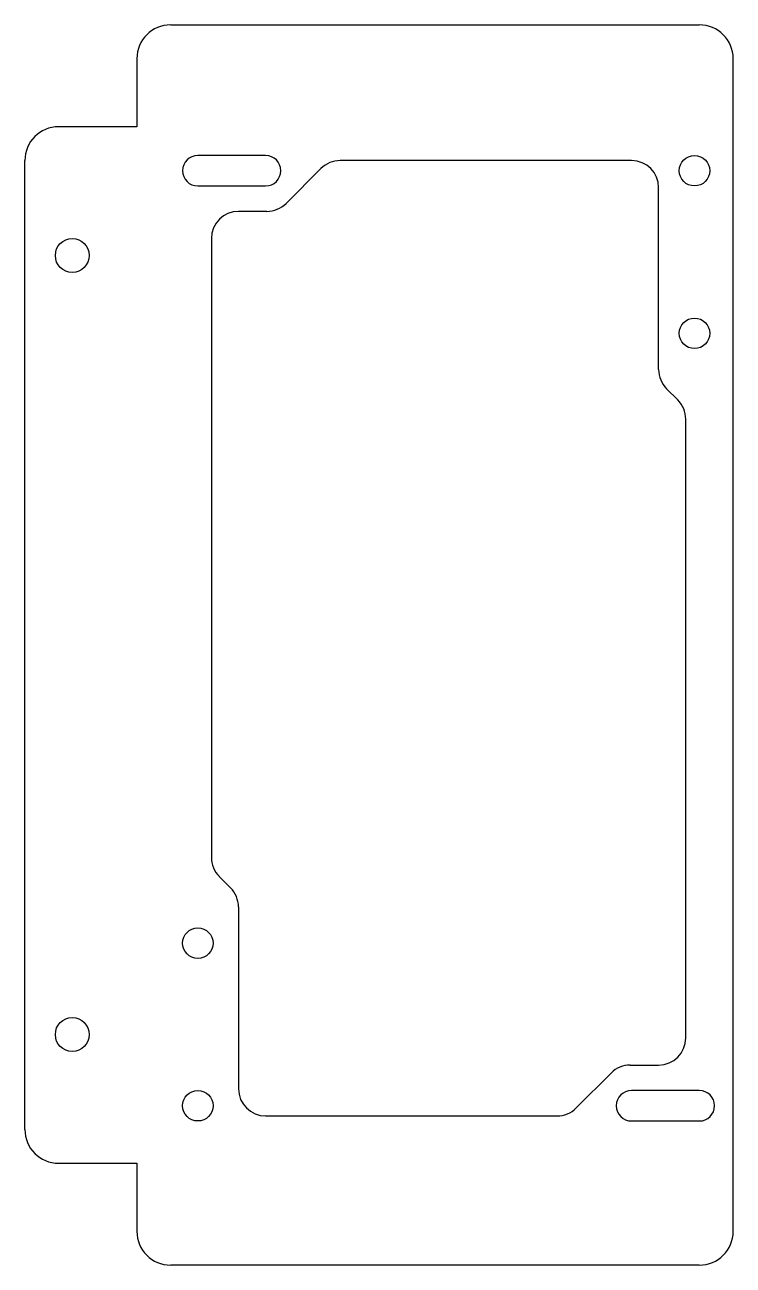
# Model space of a CAD drawing. Header units: millimetres. Extents: x -62 to 43, y -92 to 92.
import ezdxf

# ---------------------------------------------------------------- set-up
doc = ezdxf.new("R2010")
doc.units = ezdxf.units.MM

msp = doc.modelspace()

# ---------------------------------------------------------------- linework, layer by layer
at = {"color": 7, "linetype": 'Continuous', "lineweight": 25}
for p, q in [((-40.5, 91.53), (37.5, 91.53)), ((-45.5, 86.53), (-45.5, 76.5)), ((42.5, -86.53), (42.5, 86.53)), ((-45.5, 76.5), (-57.03, 76.5)), ((-62.03, -71.5), (-62.03, 71.5)), ((-26.5, 72.25), (-36.5, 72.25)), ((27.5, 71.5), (-15.5, 71.5)), ((-18.33, 70.33), (-23.49, 65.17)), ((-36.5, 67.75), (-26.5, 67.75)), ((31.5, 40.66), (31.5, 67.5)), ((-26.31, 64), (-30.5, 64)), ((-34.5, 60), (-34.5, -31.34)), ((34.33, 36.17), (32.67, 37.83)), ((35.5, -58), (35.5, 33.34)), ((-33.33, -34.17), (-31.67, -35.83)), ((-30.5, -38.66), (-30.5, -65.5)), ((27.31, -62), (31.5, -62)), ((19.33, -68.33), (24.49, -63.17)), ((37.5, -65.75), (27.5, -65.75)), ((-26.5, -69.5), (16.5, -69.5)), ((27.5, -70.25), (37.5, -70.25)), ((-57.03, -76.5), (-45.5, -76.5)), ((-45.5, -76.5), (-45.5, -86.53)), ((37.5, -91.53), (-40.5, -91.53))]:
    msp.add_line(p, q, dxfattribs=at)
for centre, radius in [((36.79, 70), 2.25), ((-55.03, 57.5), 2.5), ((36.79, 46), 2.25), ((-36.5, -44), 2.25), ((-55.03, -57.5), 2.5), ((-36.5, -68), 2.25)]:
    msp.add_circle(centre, radius, dxfattribs=at)
for centre, radius, start, end in [((-40.5, 86.53), 5, 90, 180), ((37.5, 86.53), 5, 0, 90), ((-57.03, 71.5), 5, 90, 180), ((-36.5, 70), 2.25, 90, 270), ((-26.5, 70), 2.25, 270, 90), ((-15.5, 67.5), 4, 90, 135), ((27.5, 67.5), 4, 0, 90), ((-26.31, 68), 4, 270, 315), ((-30.5, 60), 4, 90, 180), ((35.5, 40.66), 4, 180, 225), ((31.5, 33.34), 4, 0, 45), ((-30.5, -31.34), 4, 180, 225), ((-34.5, -38.66), 4, 0, 45), ((31.5, -58), 4, 270, 0), ((27.31, -66), 4, 90, 135), ((-26.5, -65.5), 4, 180, 270), ((27.5, -68), 2.25, 90, 270), ((37.5, -68), 2.25, 270, 90), ((16.5, -65.5), 4, 270, 315), ((-57.03, -71.5), 5, 180, 270), ((-40.5, -86.53), 5, 180, 270), ((37.5, -86.53), 5, 270, 0)]:
    msp.add_arc(centre, radius, start, end, dxfattribs=at)

doc.saveas('drawing.dxf')
